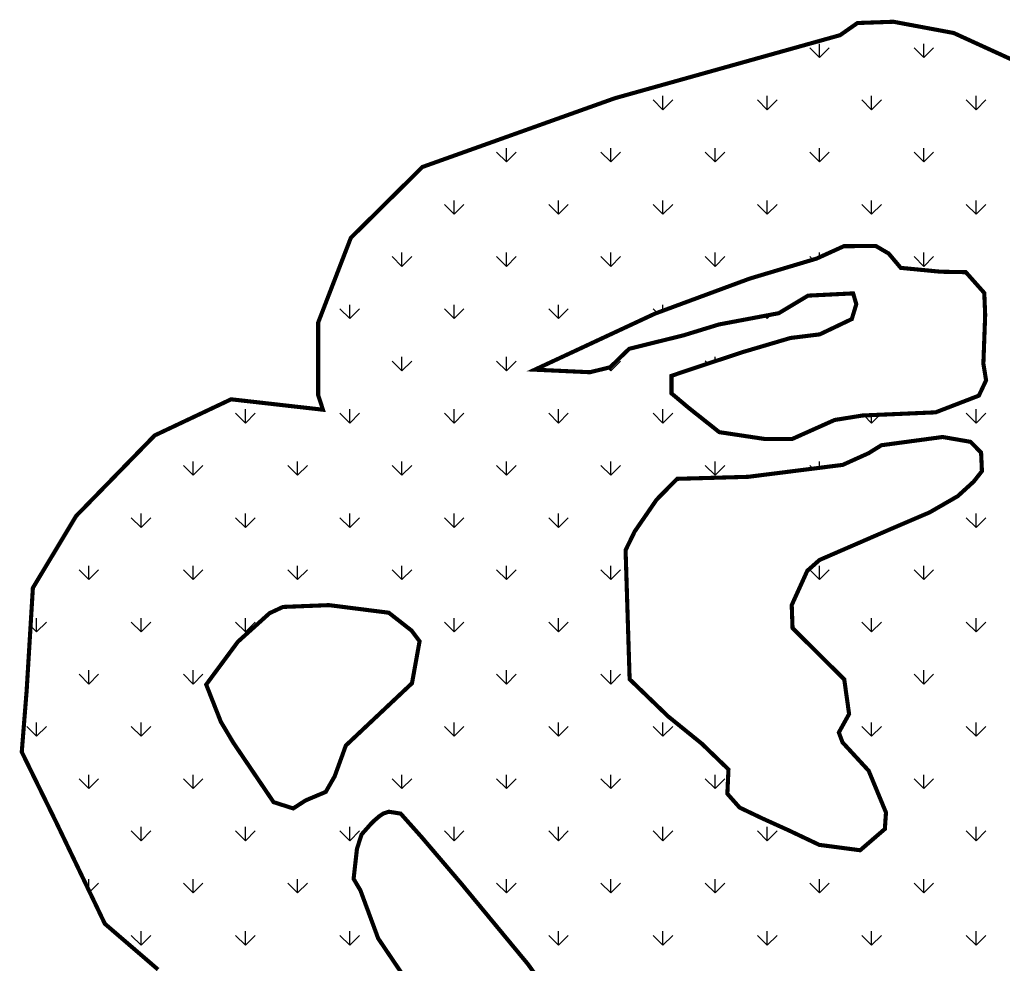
# Model space of a CAD drawing. Header units: metres. Extents: x 287290 to 291869, y 1996410 to 1999955.
# Drawn here: x 290854.3 to 291094.2, y 1996879 to 1997109.3 of the extents above; entities that cross this region are included whole.
import ezdxf

# ---------------------------------------------------------------- set-up
doc = ezdxf.new("R2010")
doc.units = ezdxf.units.M
doc.header["$MEASUREMENT"] = 0
doc.layers.add('MANGROOVE BUFFER ZONE', color=120, linetype='Continuous')
doc.layers.add('MANGROOVES BUFFER ZONE', color=120, linetype='Continuous')

msp = doc.modelspace()

# ---------------------------------------------------------------- linework, layer by layer
at = {"layer": 'MANGROOVE BUFFER ZONE', "linetype": 'Continuous'}
for p, q in [((291049.39, 1997100.07), (291049.39, 1997103.44)), ((291074.85, 1997100.07), (291074.85, 1997103.44)), ((291049.39, 1997100.07), (291047.01, 1997102.45)), ((291049.39, 1997100.07), (291051.78, 1997102.45)), ((291074.85, 1997100.07), (291072.46, 1997102.45)), ((291074.85, 1997100.07), (291077.24, 1997102.45)), ((291011.21, 1997087.34), (291011.21, 1997090.72)), ((291036.67, 1997087.34), (291036.67, 1997090.72)), ((291062.12, 1997087.34), (291062.12, 1997090.72)), ((291087.58, 1997087.34), (291087.58, 1997090.72)), ((291011.21, 1997087.34), (291008.82, 1997089.73)), ((291011.21, 1997087.34), (291013.6, 1997089.73)), ((291036.67, 1997087.34), (291034.28, 1997089.73)), ((291036.67, 1997087.34), (291039.05, 1997089.73)), ((291062.12, 1997087.34), (291059.74, 1997089.73)), ((291062.12, 1997087.34), (291064.51, 1997089.73)), ((291087.58, 1997087.34), (291085.19, 1997089.73)), ((291087.58, 1997087.34), (291089.96, 1997089.73)), ((290973.03, 1997074.61), (290970.64, 1997077)), ((290973.03, 1997074.61), (290973.03, 1997077.99)), ((290973.03, 1997074.61), (290975.41, 1997077)), ((290998.48, 1997074.61), (290996.1, 1997077)), ((290998.48, 1997074.61), (290998.48, 1997077.99)), ((290998.48, 1997074.61), (291000.87, 1997077)), ((291023.94, 1997074.61), (291021.55, 1997077)), ((291023.94, 1997074.61), (291023.94, 1997077.99)), ((291023.94, 1997074.61), (291026.32, 1997077)), ((291049.39, 1997074.61), (291047.01, 1997077)), ((291049.39, 1997074.61), (291049.39, 1997077.99)), ((291049.39, 1997074.61), (291051.78, 1997077)), ((291074.85, 1997074.61), (291072.46, 1997077)), ((291074.85, 1997074.61), (291074.85, 1997077.99)), ((291074.85, 1997074.61), (291077.24, 1997077)), ((290960.3, 1997061.88), (290957.91, 1997064.27)), ((290960.3, 1997061.88), (290960.3, 1997065.26)), ((290960.3, 1997061.88), (290962.68, 1997064.27)), ((290985.75, 1997061.88), (290983.37, 1997064.27)), ((290985.75, 1997061.88), (290985.75, 1997065.26)), ((290985.75, 1997061.88), (290988.14, 1997064.27)), ((291011.21, 1997061.88), (291008.82, 1997064.27)), ((291011.21, 1997061.88), (291011.21, 1997065.26)), ((291011.21, 1997061.88), (291013.6, 1997064.27)), ((291036.67, 1997061.88), (291034.28, 1997064.27)), ((291036.67, 1997061.88), (291036.67, 1997065.26)), ((291036.67, 1997061.88), (291039.05, 1997064.27)), ((291062.12, 1997061.88), (291059.74, 1997064.27)), ((291062.12, 1997061.88), (291062.12, 1997065.26)), ((291062.12, 1997061.88), (291064.51, 1997064.27)), ((291087.58, 1997061.88), (291085.19, 1997064.27)), ((291087.58, 1997061.88), (291087.58, 1997065.26)), ((291087.58, 1997061.88), (291089.96, 1997064.27)), ((290947.57, 1997049.16), (290947.57, 1997052.53)), ((290973.03, 1997049.16), (290973.03, 1997052.53)), ((290998.48, 1997049.16), (290998.48, 1997052.53)), ((291023.94, 1997049.16), (291023.94, 1997052.53)), ((291049.39, 1997051.39), (291049.39, 1997052.53)), ((291074.85, 1997049.16), (291074.85, 1997052.53)), ((290947.57, 1997049.16), (290945.18, 1997051.54)), ((290947.57, 1997049.16), (290949.96, 1997051.54)), ((290973.03, 1997049.16), (290970.64, 1997051.54)), ((290973.03, 1997049.16), (290975.41, 1997051.54)), ((290998.48, 1997049.16), (290996.1, 1997051.54)), ((290998.48, 1997049.16), (291000.87, 1997051.54)), ((291023.94, 1997049.16), (291021.55, 1997051.54)), ((291023.94, 1997049.16), (291026.32, 1997051.54)), ((291047.76, 1997050.79), (291047.01, 1997051.54)), ((291074.85, 1997049.16), (291072.46, 1997051.54)), ((291074.85, 1997049.16), (291077.24, 1997051.54)), ((290934.84, 1997036.43), (290932.46, 1997038.81)), ((290934.84, 1997036.43), (290934.84, 1997039.8)), ((290934.84, 1997036.43), (290937.23, 1997038.81)), ((290960.3, 1997036.43), (290957.91, 1997038.81)), ((290960.3, 1997036.43), (290960.3, 1997039.8)), ((290960.3, 1997036.43), (290962.68, 1997038.81)), ((290985.75, 1997036.43), (290983.37, 1997038.81)), ((290985.75, 1997036.43), (290985.75, 1997039.8)), ((290985.75, 1997036.43), (290988.14, 1997038.81)), ((291009.81, 1997037.83), (291008.82, 1997038.81)), ((291011.21, 1997038.35), (291011.21, 1997039.8)), ((291089.76, 1997038.61), (291089.96, 1997038.81)), ((291036.67, 1997036.43), (291036, 1997037.1)), ((291036.67, 1997036.43), (291037.65, 1997037.41)), ((291036.67, 1997036.43), (291036.67, 1997037.22)), ((290947.57, 1997023.7), (290945.18, 1997026.09)), ((290947.57, 1997023.7), (290947.57, 1997027.08)), ((290947.57, 1997023.7), (290949.96, 1997026.09)), ((290973.03, 1997023.7), (290970.64, 1997026.09)), ((290973.03, 1997023.7), (290973.03, 1997027.08)), ((290973.03, 1997023.7), (290975.41, 1997026.09)), ((290998.48, 1997023.7), (291000.87, 1997026.09)), ((291022.18, 1997025.46), (291021.55, 1997026.09)), ((291023.94, 1997026.04), (291023.94, 1997027.08)), ((290998.48, 1997023.7), (290997.76, 1997024.42)), ((290998.48, 1997023.7), (290998.48, 1997024.69)), ((290909.39, 1997010.97), (290909.39, 1997014.35)), ((290934.84, 1997010.97), (290934.84, 1997014.35)), ((290960.3, 1997010.97), (290960.3, 1997014.35)), ((290985.75, 1997010.97), (290985.75, 1997014.35)), ((291011.21, 1997010.97), (291011.21, 1997014.35)), ((291087.58, 1997010.97), (291087.58, 1997014.35)), ((290909.39, 1997010.97), (290907, 1997013.36)), ((290909.39, 1997010.97), (290911.77, 1997013.36)), ((290934.84, 1997010.97), (290932.46, 1997013.36)), ((290934.84, 1997010.97), (290937.23, 1997013.36)), ((290960.3, 1997010.97), (290957.91, 1997013.36)), ((290960.3, 1997010.97), (290962.68, 1997013.36)), ((290985.75, 1997010.97), (290983.37, 1997013.36)), ((290985.75, 1997010.97), (290988.14, 1997013.36)), ((291011.21, 1997010.97), (291008.82, 1997013.36)), ((291011.21, 1997010.97), (291013.6, 1997013.36)), ((291062.12, 1997010.97), (291060.26, 1997012.83)), ((291062.12, 1997010.97), (291064.15, 1997013)), ((291062.12, 1997010.97), (291062.12, 1997012.91)), ((291087.58, 1997010.97), (291085.19, 1997013.36)), ((291087.58, 1997010.97), (291089.96, 1997013.36)), ((290896.66, 1996998.24), (290894.27, 1997000.63)), ((290896.66, 1996998.24), (290896.66, 1997001.62)), ((290896.66, 1996998.24), (290899.05, 1997000.63)), ((290922.11, 1996998.24), (290919.73, 1997000.63)), ((290922.11, 1996998.24), (290922.11, 1997001.62)), ((290922.11, 1996998.24), (290924.5, 1997000.63)), ((290947.57, 1996998.24), (290945.18, 1997000.63)), ((290947.57, 1996998.24), (290947.57, 1997001.62)), ((290947.57, 1996998.24), (290949.96, 1997000.63)), ((290973.03, 1996998.24), (290970.64, 1997000.63)), ((290973.03, 1996998.24), (290973.03, 1997001.62)), ((290973.03, 1996998.24), (290975.41, 1997000.63)), ((290998.48, 1996998.24), (290996.1, 1997000.63)), ((290998.48, 1996998.24), (290998.48, 1997001.62)), ((290998.48, 1996998.24), (291000.87, 1997000.63)), ((291023.94, 1996998.24), (291021.55, 1997000.63)), ((291023.94, 1996998.24), (291023.94, 1997001.62)), ((291023.94, 1996998.24), (291026.32, 1997000.63)), ((291047.78, 1996999.85), (291047.01, 1997000.63)), ((291049.39, 1997000.06), (291049.39, 1997001.62)), ((291051.47, 1997000.32), (291051.78, 1997000.63)), ((290883.93, 1996985.52), (290881.54, 1996987.9)), ((290883.93, 1996985.52), (290883.93, 1996988.89)), ((290883.93, 1996985.52), (290886.32, 1996987.9)), ((290909.39, 1996985.52), (290907, 1996987.9)), ((290909.39, 1996985.52), (290909.39, 1996988.89)), ((290909.39, 1996985.52), (290911.77, 1996987.9)), ((290934.84, 1996985.52), (290932.46, 1996987.9)), ((290934.84, 1996985.52), (290934.84, 1996988.89)), ((290934.84, 1996985.52), (290937.23, 1996987.9)), ((290960.3, 1996985.52), (290957.91, 1996987.9)), ((290960.3, 1996985.52), (290960.3, 1996988.89)), ((290960.3, 1996985.52), (290962.68, 1996987.9)), ((290985.75, 1996985.52), (290983.37, 1996987.9)), ((290985.75, 1996985.52), (290985.75, 1996988.89)), ((290985.75, 1996985.52), (290988.14, 1996987.9)), ((291087.58, 1996985.52), (291085.19, 1996987.9)), ((291087.58, 1996985.52), (291087.58, 1996988.89)), ((291087.58, 1996985.52), (291089.96, 1996987.9)), ((290871.2, 1996972.79), (290871.2, 1996976.16)), ((290896.66, 1996972.79), (290896.66, 1996976.16)), ((290922.11, 1996972.79), (290922.11, 1996976.16)), ((290947.57, 1996972.79), (290947.57, 1996976.16)), ((290973.03, 1996972.79), (290973.03, 1996976.16)), ((290998.48, 1996972.79), (290998.48, 1996976.16)), ((291049.39, 1996972.79), (291049.39, 1996976.16)), ((291074.85, 1996972.79), (291074.85, 1996976.16)), ((290871.2, 1996972.79), (290868.82, 1996975.17)), ((290871.2, 1996972.79), (290873.59, 1996975.17)), ((290896.66, 1996972.79), (290894.27, 1996975.17)), ((290896.66, 1996972.79), (290899.05, 1996975.17)), ((290922.11, 1996972.79), (290919.73, 1996975.17)), ((290922.11, 1996972.79), (290924.5, 1996975.17)), ((290947.57, 1996972.79), (290945.18, 1996975.17)), ((290947.57, 1996972.79), (290949.96, 1996975.17)), ((290973.03, 1996972.79), (290970.64, 1996975.17)), ((290973.03, 1996972.79), (290975.41, 1996975.17)), ((290998.48, 1996972.79), (290996.1, 1996975.17)), ((290998.48, 1996972.79), (291000.87, 1996975.17)), ((291049.39, 1996972.79), (291047.01, 1996975.17)), ((291049.39, 1996972.79), (291051.78, 1996975.17)), ((291074.85, 1996972.79), (291072.46, 1996975.17)), ((291074.85, 1996972.79), (291077.24, 1996975.17)), ((290858.47, 1996960.06), (290857, 1996961.53)), ((290858.47, 1996960.06), (290858.47, 1996963.44)), ((290858.47, 1996960.06), (290860.86, 1996962.45)), ((290883.93, 1996960.06), (290881.54, 1996962.45)), ((290883.93, 1996960.06), (290883.93, 1996963.44)), ((290883.93, 1996960.06), (290886.32, 1996962.45)), ((290909.39, 1996960.06), (290907, 1996962.45)), ((290909.39, 1996960.06), (290909.39, 1996963.44)), ((290909.39, 1996960.06), (290911.77, 1996962.45)), ((290960.3, 1996960.06), (290957.91, 1996962.45)), ((290960.3, 1996960.06), (290960.3, 1996963.44)), ((290960.3, 1996960.06), (290962.68, 1996962.45)), ((290985.75, 1996960.06), (290983.37, 1996962.45)), ((290985.75, 1996960.06), (290985.75, 1996963.44)), ((290985.75, 1996960.06), (290988.14, 1996962.45)), ((291062.12, 1996960.06), (291059.74, 1996962.45)), ((291062.12, 1996960.06), (291062.12, 1996963.44)), ((291062.12, 1996960.06), (291064.51, 1996962.45)), ((291087.58, 1996960.06), (291085.19, 1996962.45)), ((291087.58, 1996960.06), (291087.58, 1996963.44)), ((291087.58, 1996960.06), (291089.96, 1996962.45)), ((290871.2, 1996947.33), (290868.82, 1996949.72)), ((290871.2, 1996947.33), (290871.2, 1996950.71)), ((290871.2, 1996947.33), (290873.59, 1996949.72)), ((290896.66, 1996947.33), (290894.27, 1996949.72)), ((290896.66, 1996947.33), (290896.66, 1996950.71)), ((290896.66, 1996947.33), (290899.05, 1996949.72)), ((290973.03, 1996947.33), (290970.64, 1996949.72)), ((290973.03, 1996947.33), (290973.03, 1996950.71)), ((290973.03, 1996947.33), (290975.41, 1996949.72)), ((290998.48, 1996947.33), (290996.1, 1996949.72)), ((290998.48, 1996947.33), (290998.48, 1996950.71)), ((290998.48, 1996947.33), (291000.87, 1996949.72)), ((291074.85, 1996947.33), (291072.46, 1996949.72)), ((291074.85, 1996947.33), (291074.85, 1996950.71)), ((291074.85, 1996947.33), (291077.24, 1996949.72)), ((290858.47, 1996934.6), (290858.47, 1996937.98)), ((290883.93, 1996934.6), (290883.93, 1996937.98)), ((290960.3, 1996934.6), (290960.3, 1996937.98)), ((290985.75, 1996934.6), (290985.75, 1996937.98)), ((291011.21, 1996934.6), (291011.21, 1996937.98)), ((291062.12, 1996934.6), (291062.12, 1996937.98)), ((291087.58, 1996934.6), (291087.58, 1996937.98)), ((290858.47, 1996934.6), (290856.09, 1996936.99)), ((290858.47, 1996934.6), (290860.86, 1996936.99)), ((290883.93, 1996934.6), (290881.54, 1996936.99)), ((290883.93, 1996934.6), (290886.32, 1996936.99)), ((290960.3, 1996934.6), (290957.91, 1996936.99)), ((290960.3, 1996934.6), (290962.68, 1996936.99)), ((290985.75, 1996934.6), (290983.37, 1996936.99)), ((290985.75, 1996934.6), (290988.14, 1996936.99)), ((291011.21, 1996934.6), (291008.82, 1996936.99)), ((291011.21, 1996934.6), (291013.6, 1996936.99)), ((291062.12, 1996934.6), (291059.74, 1996936.99)), ((291062.12, 1996934.6), (291064.51, 1996936.99)), ((291087.58, 1996934.6), (291085.19, 1996936.99)), ((291087.58, 1996934.6), (291089.96, 1996936.99)), ((290871.2, 1996921.88), (290871.2, 1996925.25)), ((290896.66, 1996921.88), (290896.66, 1996925.25)), ((290947.57, 1996921.88), (290947.57, 1996925.25)), ((290973.03, 1996921.88), (290973.03, 1996925.25)), ((290998.48, 1996921.88), (290998.48, 1996925.25)), ((291023.94, 1996921.88), (291023.94, 1996925.25)), ((291074.85, 1996921.88), (291074.85, 1996925.25)), ((290871.2, 1996921.88), (290868.82, 1996924.26)), ((290871.2, 1996921.88), (290873.59, 1996924.26)), ((290896.66, 1996921.88), (290894.27, 1996924.26)), ((290896.66, 1996921.88), (290899.05, 1996924.26)), ((290947.57, 1996921.88), (290945.18, 1996924.26)), ((290947.57, 1996921.88), (290949.96, 1996924.26)), ((290973.03, 1996921.88), (290970.64, 1996924.26)), ((290973.03, 1996921.88), (290975.41, 1996924.26)), ((290998.48, 1996921.88), (290996.1, 1996924.26)), ((290998.48, 1996921.88), (291000.87, 1996924.26)), ((291023.94, 1996921.88), (291021.55, 1996924.26)), ((291023.94, 1996921.88), (291026.32, 1996924.26)), ((291074.85, 1996921.88), (291072.46, 1996924.26)), ((291074.85, 1996921.88), (291077.24, 1996924.26)), ((290883.93, 1996909.15), (290881.54, 1996911.53)), ((290883.93, 1996909.15), (290883.93, 1996912.52)), ((290883.93, 1996909.15), (290886.32, 1996911.53)), ((290909.39, 1996909.15), (290907, 1996911.53)), ((290909.39, 1996909.15), (290909.39, 1996912.52)), ((290909.39, 1996909.15), (290911.77, 1996911.53)), ((290934.84, 1996909.15), (290932.46, 1996911.53)), ((290934.84, 1996909.15), (290934.84, 1996912.52)), ((290934.84, 1996909.15), (290937.23, 1996911.53)), ((290960.3, 1996909.15), (290957.91, 1996911.53)), ((290960.3, 1996909.15), (290960.3, 1996912.52)), ((290960.3, 1996909.15), (290962.68, 1996911.53)), ((290985.75, 1996909.15), (290983.37, 1996911.53)), ((290985.75, 1996909.15), (290985.75, 1996912.52)), ((290985.75, 1996909.15), (290988.14, 1996911.53)), ((291011.21, 1996909.15), (291008.82, 1996911.53)), ((291011.21, 1996909.15), (291011.21, 1996912.52)), ((291011.21, 1996909.15), (291013.6, 1996911.53)), ((291036.67, 1996909.15), (291034.28, 1996911.53)), ((291036.67, 1996909.15), (291036.67, 1996912.52)), ((291036.67, 1996909.15), (291039.05, 1996911.53)), ((291087.58, 1996909.15), (291085.19, 1996911.53)), ((291087.58, 1996909.15), (291087.58, 1996912.52)), ((291087.58, 1996909.15), (291089.96, 1996911.53)), ((291062.12, 1996909.15), (291062.08, 1996909.19)), ((291062.12, 1996909.15), (291062.71, 1996909.74)), ((291062.12, 1996909.15), (291062.12, 1996909.23)), ((290871.2, 1996897.06), (290871.2, 1996899.8)), ((290871.41, 1996896.63), (290873.59, 1996898.81)), ((290896.66, 1996896.42), (290894.27, 1996898.81)), ((290896.66, 1996896.42), (290896.66, 1996899.8)), ((290896.66, 1996896.42), (290899.05, 1996898.81)), ((290922.11, 1996896.42), (290919.73, 1996898.81)), ((290922.11, 1996896.42), (290922.11, 1996899.8)), ((290922.11, 1996896.42), (290924.5, 1996898.81)), ((290973.03, 1996896.42), (290970.64, 1996898.81)), ((290973.03, 1996896.42), (290973.03, 1996899.8)), ((290973.03, 1996896.42), (290975.41, 1996898.81)), ((290998.48, 1996896.42), (290996.1, 1996898.81)), ((290998.48, 1996896.42), (290998.48, 1996899.8)), ((290998.48, 1996896.42), (291000.87, 1996898.81)), ((291023.94, 1996896.42), (291021.55, 1996898.81)), ((291023.94, 1996896.42), (291023.94, 1996899.8)), ((291023.94, 1996896.42), (291026.32, 1996898.81)), ((291049.39, 1996896.42), (291047.01, 1996898.81)), ((291049.39, 1996896.42), (291049.39, 1996899.8)), ((291049.39, 1996896.42), (291051.78, 1996898.81)), ((291074.85, 1996896.42), (291072.46, 1996898.81)), ((291074.85, 1996896.42), (291074.85, 1996899.8)), ((291074.85, 1996896.42), (291077.24, 1996898.81)), ((290883.93, 1996883.69), (290883.93, 1996887.07)), ((290909.39, 1996883.69), (290909.39, 1996887.07)), ((290934.84, 1996883.69), (290934.84, 1996887.07)), ((290985.75, 1996883.69), (290985.75, 1996887.07)), ((291011.21, 1996883.69), (291011.21, 1996887.07)), ((291036.67, 1996883.69), (291036.67, 1996887.07)), ((291062.12, 1996883.69), (291062.12, 1996887.07)), ((291087.58, 1996883.69), (291087.58, 1996887.07)), ((290883.93, 1996883.69), (290881.54, 1996886.08)), ((290883.93, 1996883.69), (290886.32, 1996886.08)), ((290909.39, 1996883.69), (290907, 1996886.08)), ((290909.39, 1996883.69), (290911.77, 1996886.08)), ((290934.84, 1996883.69), (290932.46, 1996886.08)), ((290934.84, 1996883.69), (290937.23, 1996886.08)), ((290985.75, 1996883.69), (290983.37, 1996886.08)), ((290985.75, 1996883.69), (290988.14, 1996886.08)), ((291011.21, 1996883.69), (291008.82, 1996886.08)), ((291011.21, 1996883.69), (291013.6, 1996886.08)), ((291036.67, 1996883.69), (291034.28, 1996886.08)), ((291036.67, 1996883.69), (291039.05, 1996886.08)), ((291062.12, 1996883.69), (291059.74, 1996886.08)), ((291062.12, 1996883.69), (291064.51, 1996886.08)), ((291087.58, 1996883.69), (291085.19, 1996886.08)), ((291087.58, 1996883.69), (291089.96, 1996886.08))]:
    msp.add_line(p, q, dxfattribs=at)
at = {"layer": 'MANGROOVES BUFFER ZONE', "const_width": 1, "flags": 128}
for points in [[(291105.02, 1997095.59), (291082.12, 1997106.06), (291067.43, 1997108.8), (291058.66, 1997108.49), (291054.43, 1997105.53), (290999.54, 1997090.17), (290952.57, 1997073.4), (290935.1, 1997056.11), (290927.13, 1997035.44), (290927.13, 1997017.82), (290928.3, 1997014.22), (290905.91, 1997016.76), (290887.26, 1997007.95), (290868.1, 1996988.3), (290857.56, 1996970.77), (290856.04, 1996945.69), (290854.85, 1996930.78), (290863.16, 1996913.83), (290875.12, 1996888.89), (290888.09, 1996877.74)], [(290958.82, 1996860.12), (290941.77, 1996885.34), (290937.44, 1996897.05), (290935.78, 1996899.85), (290936.6, 1996907.16), (290937.72, 1996910.67), (290939.95, 1996913.19), (290940.79, 1996914.03), (290942.01, 1996915.08), (290942.98, 1996915.75), (290944.37, 1996916.22), (290947.27, 1996915.75), (290952.4, 1996909.99), (290961.91, 1996898.85), (290978.39, 1996878.94), (290990.84, 1996861.25)]]:
    msp.add_lwpolyline(points, dxfattribs=at)
for points in [[(291088.27, 1997017.65), (291077.72, 1997013.58), (291059.91, 1997012.81), (291053.1, 1997011.72), (291042.77, 1997007.1), (291035.95, 1997007.1), (291024.96, 1997008.75), (291017.49, 1997014.68), (291013.31, 1997018.2), (291013.31, 1997022.48), (291017.16, 1997023.8), (291030.79, 1997028.3), (291042.33, 1997031.71), (291049.47, 1997032.59), (291057.28, 1997036.32), (291058.38, 1997039.95), (291057.61, 1997042.58), (291046.61, 1997042.03), (291039.47, 1997037.75), (291024.87, 1997035), (291016.3, 1997032.37), (291002.98, 1997029.07), (290998.36, 1997024.57), (290993.41, 1997023.36), (290979.97, 1997023.98), (291009.3, 1997037.65), (291032.4, 1997046.19), (291048.68, 1997051.06), (291055.34, 1997054.08), (291063.11, 1997054.15), (291066.27, 1997052.3), (291069.22, 1997048.8), (291078.93, 1997047.86), (291085.09, 1997047.75), (291089.59, 1997042.69), (291089.81, 1997037.31), (291089.37, 1997025.45), (291090.03, 1997021.38)], [(291089.02, 1996999.25), (291087, 1996996.68), (291083.11, 1996993.14), (291076.24, 1996989.18), (291067.63, 1996985.5), (291049.41, 1996977.59), (291046.43, 1996974.96), (291042.63, 1996966.59), (291042.83, 1996960.98), (291055.44, 1996948.48), (291056.62, 1996940.04), (291054.12, 1996935.54), (291055.02, 1996933.12), (291061.4, 1996926.2), (291065.62, 1996916.02), (291065.34, 1996912.01), (291059.32, 1996906.82), (291049.35, 1996908.14), (291041.86, 1996911.69), (291035.54, 1996914.55), (291029.92, 1996917.23), (291026.93, 1996920.6), (291027.2, 1996926.53), (291020.68, 1996932.82), (291012.5, 1996939.45), (291003.1, 1996948.51), (291002.11, 1996979.98), (291004.33, 1996984.53), (291009.68, 1996992.3), (291014.68, 1996997.37), (291032, 1996997.86), (291055.06, 1997000.77), (291061.38, 1997003.62), (291064.5, 1997005.56), (291079.43, 1997007.57), (291086.24, 1997006.39), (291088.81, 1997003.76)], [(290951.87, 1996957.77), (290950.02, 1996947.54), (290933.89, 1996932.36), (290931.17, 1996924.86), (290928.99, 1996921.05), (290924.09, 1996918.98), (290921.05, 1996917.02), (290916.26, 1996918.55), (290906.46, 1996933.02), (290903.41, 1996938.13), (290899.83, 1996947.21), (290907.56, 1996957.66), (290915.29, 1996964.62), (290918.55, 1996966.14), (290929.77, 1996966.58), (290944.36, 1996964.73), (290949.91, 1996960.38)]]:
    msp.add_lwpolyline(points, close=True, dxfattribs=at)

doc.saveas('drawing.dxf')
